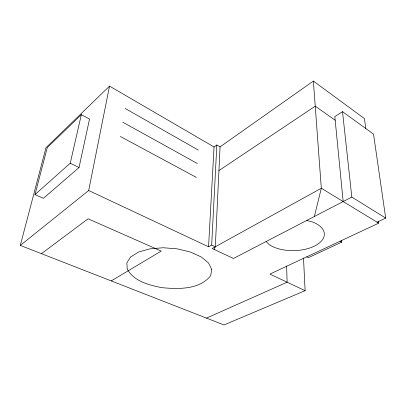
<?xml version="1.0" encoding="UTF-8"?>
<svg xmlns="http://www.w3.org/2000/svg" width="406" height="406" viewBox="0 0 406 406"><rect width="100%" height="100%" fill="white"/><g stroke="black" fill="none" stroke-linecap="round" stroke-linejoin="round"><path stroke-width="0.61" d="M214.201 249.436L215.317 246.777L220.062 146.876L313.371 81.063L364.451 118.613L365.811 128.631M303.505 257.993L305.109 290.681L224 324.937L20.3 245.412L88.691 190.526L208.562 246.787L211.673 245.057L216.834 144.988L220.062 146.876M208.562 246.787L214.048 146.972L216.834 144.988M88.691 190.526L109.513 86.113L214.048 146.972M79.033 167.511L89.533 119.049L81.342 114.634L47.258 147.606L34.982 194.591L43.412 198.316L79.033 167.511L70.243 163.227L34.982 194.591M70.243 163.227L81.342 114.634M314.376 216.484L321.313 188.247L313.371 81.063M20.3 245.412L45.974 147.728L109.513 86.113M41.432 253.664L88.092 218.793L161.212 251.091L111.224 280.911M218.935 170.601L315.234 106.164L335.178 120.242M377.062 222.173L385.7 218.108L373.53 134.097L342.517 111.665L334.818 116.578L343.171 201.549M385.7 218.108L351.819 197.062L233.445 258.465L212.201 248.497L321.313 188.247L378.676 223.158L269.909 274.096L305.109 290.681M341.502 240.245L341.674 242.138L308.403 257.648L306.794 256.82M206.492 318.101L287.118 282.2L286.621 265.96M306.769 220.433L312.985 222.143A30.496 15.814 -1.5 0 1 314.868 245.884A30.496 15.814 -1.5 0 1 269.183 244.569L266.113 241.519M211.673 245.057L215.317 246.777M120.349 136.487L196.372 177.402M340.066 241.24L341.674 242.138M122.82 122.231L197.402 163.532M125.2 108.478L198.392 150.113M378.422 221.28L378.676 223.158M342.517 111.665L351.819 197.062M211.719 269.411L210.689 275.628C199.61 289.889 178.31 289.123 162.07 287.687C149.215 285.185 134.274 281.495 127.286 269.274L126.829 262.905L130.625 256.957L138.492 252.09L149.728 248.878L163.156 247.741L177.275 248.842L190.455 252.045L201.239 256.947L208.532 262.961L211.719 269.411"/></g></svg>
